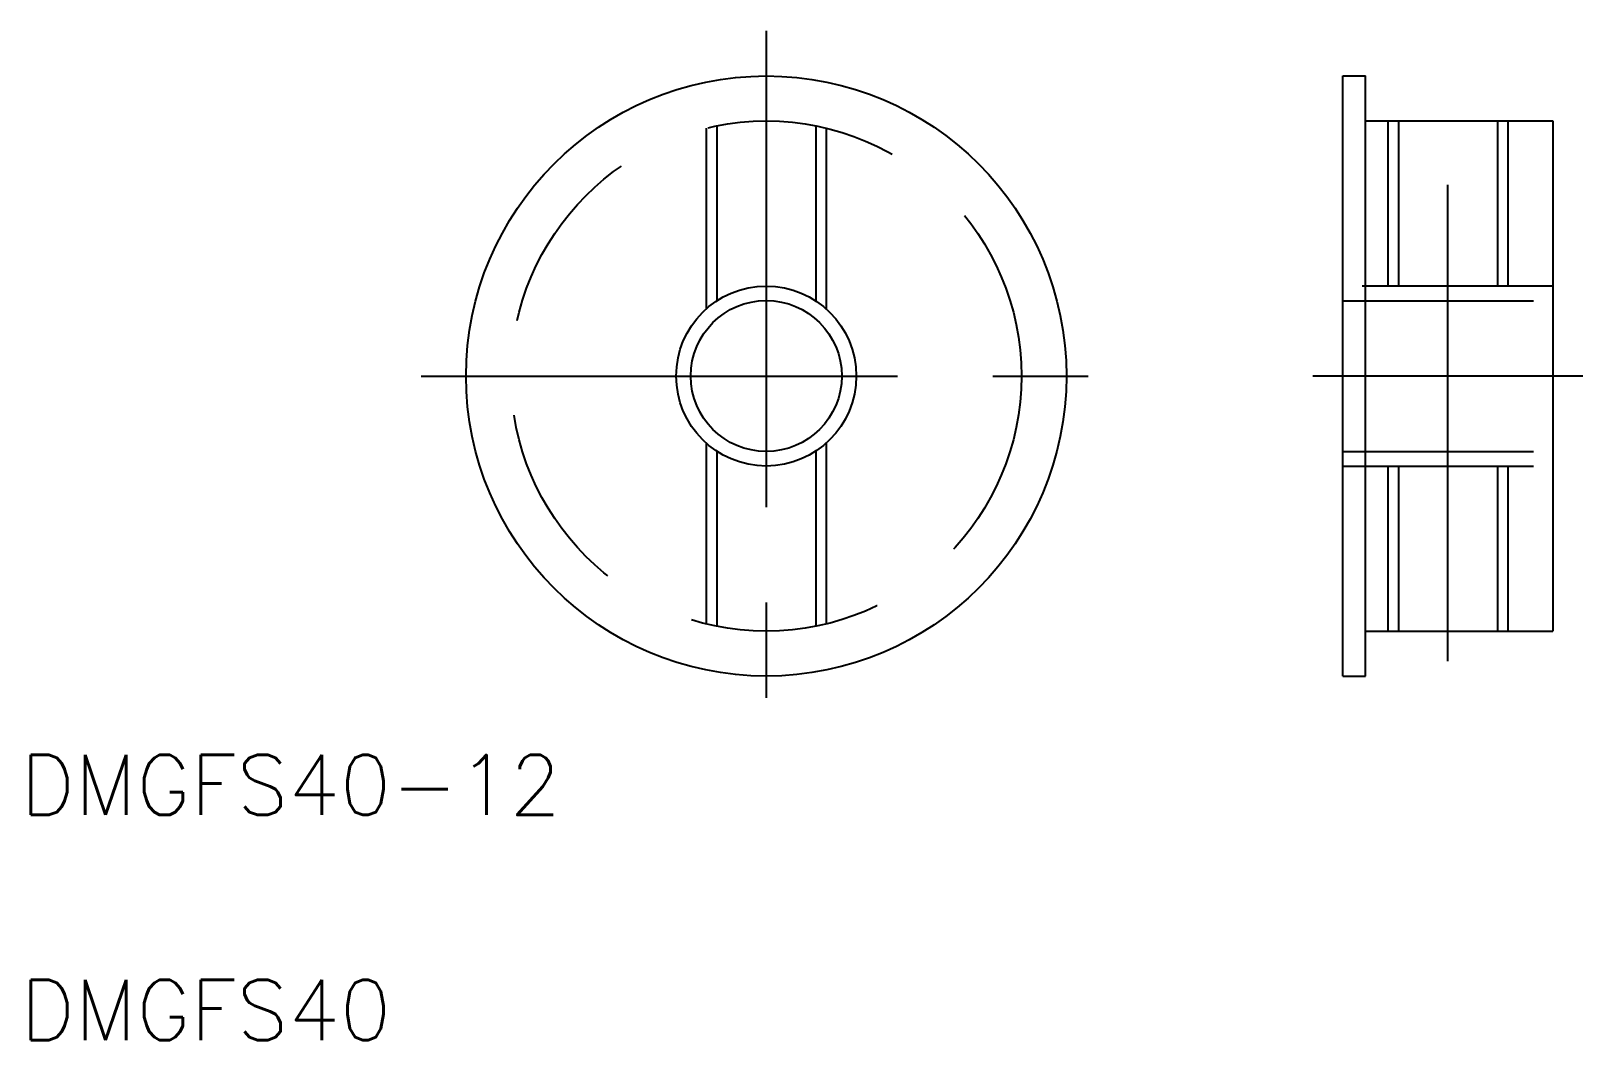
# Model space of a CAD drawing. Extents: x 20 to 124, y 72 to 139.
import ezdxf

# ---------------------------------------------------------------- set-up
doc = ezdxf.new("R2010")
doc.units = 0
doc.linetypes.add('CENTER', pattern=[50.8, 31.75, -6.35, 6.35, -6.35])
doc.linetypes.add('DASHED', pattern=[19.05, 12.7, -6.35])
doc.layers.get('0').update_dxf_attribs({"linetype": 'CONTINUOUS'})
doc.layers.add('CENTER', color=1, linetype='CENTER')
doc.styles.get("Standard").update_dxf_attribs({"font": 'txt', "bigfont": 'BIGFONT'})

msp = doc.modelspace()

# ---------------------------------------------------------------- linework, layer by layer
at = {"color": 7, "linetype": 'CONTINUOUS'}
for p, q in [((107.91, 96.05), (107.91, 136.05)), ((107.91, 136.05), (109.41, 136.05)), ((109.41, 96.05), (109.41, 136.05)), ((109.41, 133.05), (121.91, 133.05)), ((121.91, 133.05), (121.91, 99.05)), ((109.41, 99.05), (121.91, 99.05)), ((107.91, 96.05), (109.41, 96.05))]:
    msp.add_line(p, q, dxfattribs=at)
at = {"color": 3, "linetype": 'DASHED'}
for p, q in [((65.49, 132.57), (65.49, 120.52)), ((66.19, 132.72), (66.19, 121.06)), ((72.79, 132.72), (72.79, 121.06)), ((73.49, 132.57), (73.49, 120.52)), ((110.91, 133.05), (110.91, 122.05)), ((111.61, 133.05), (111.61, 122.05)), ((118.21, 133.05), (118.21, 122.05)), ((118.91, 133.05), (118.91, 122.05)), ((121.91, 122.05), (107.91, 122.05)), ((107.91, 121.07), (121.91, 121.07)), ((65.49, 111.57), (65.49, 99.52)), ((66.19, 111.04), (66.19, 99.37)), ((72.79, 111.04), (72.79, 99.37)), ((73.49, 111.57), (73.49, 99.52)), ((107.91, 111.02), (121.91, 111.02)), ((107.91, 110.05), (121.91, 110.05)), ((110.91, 110.05), (110.91, 99.05)), ((111.61, 110.05), (111.61, 99.05)), ((118.21, 110.05), (118.21, 99.05)), ((118.91, 110.05), (118.91, 99.05))]:
    msp.add_line(p, q, dxfattribs=at)
at = {"color": 7, "linetype": 'CONTINUOUS'}
for radius in [20, 6, 5.03]:
    msp.add_circle((69.49, 116.05), radius, dxfattribs=at)
at = {"color": 3, "linetype": 'DASHED'}
msp.add_circle((69.49, 116.05), 17, dxfattribs=at)
at = {"layer": 'CENTER', "color": 1, "linetype": 'CENTER'}
for p, q in [((69.49, 139.05), (69.49, 93.05)), ((114.91, 97.05), (114.91, 135.05)), ((46.49, 116.05), (92.49, 116.05)), ((123.91, 116.05), (105.91, 116.05))]:
    msp.add_line(p, q, dxfattribs=at)

# ---------------------------------------------------------------- texts
at = {"color": 7, "linetype": 'CONTINUOUS'}
for s, p in [('DMGFS40-12', (19.81, 86.79)), ('DMGFS40', (19.81, 71.79))]:
    msp.add_text(s, height=4, dxfattribs=at).set_placement(p)

doc.saveas('drawing.dxf')
